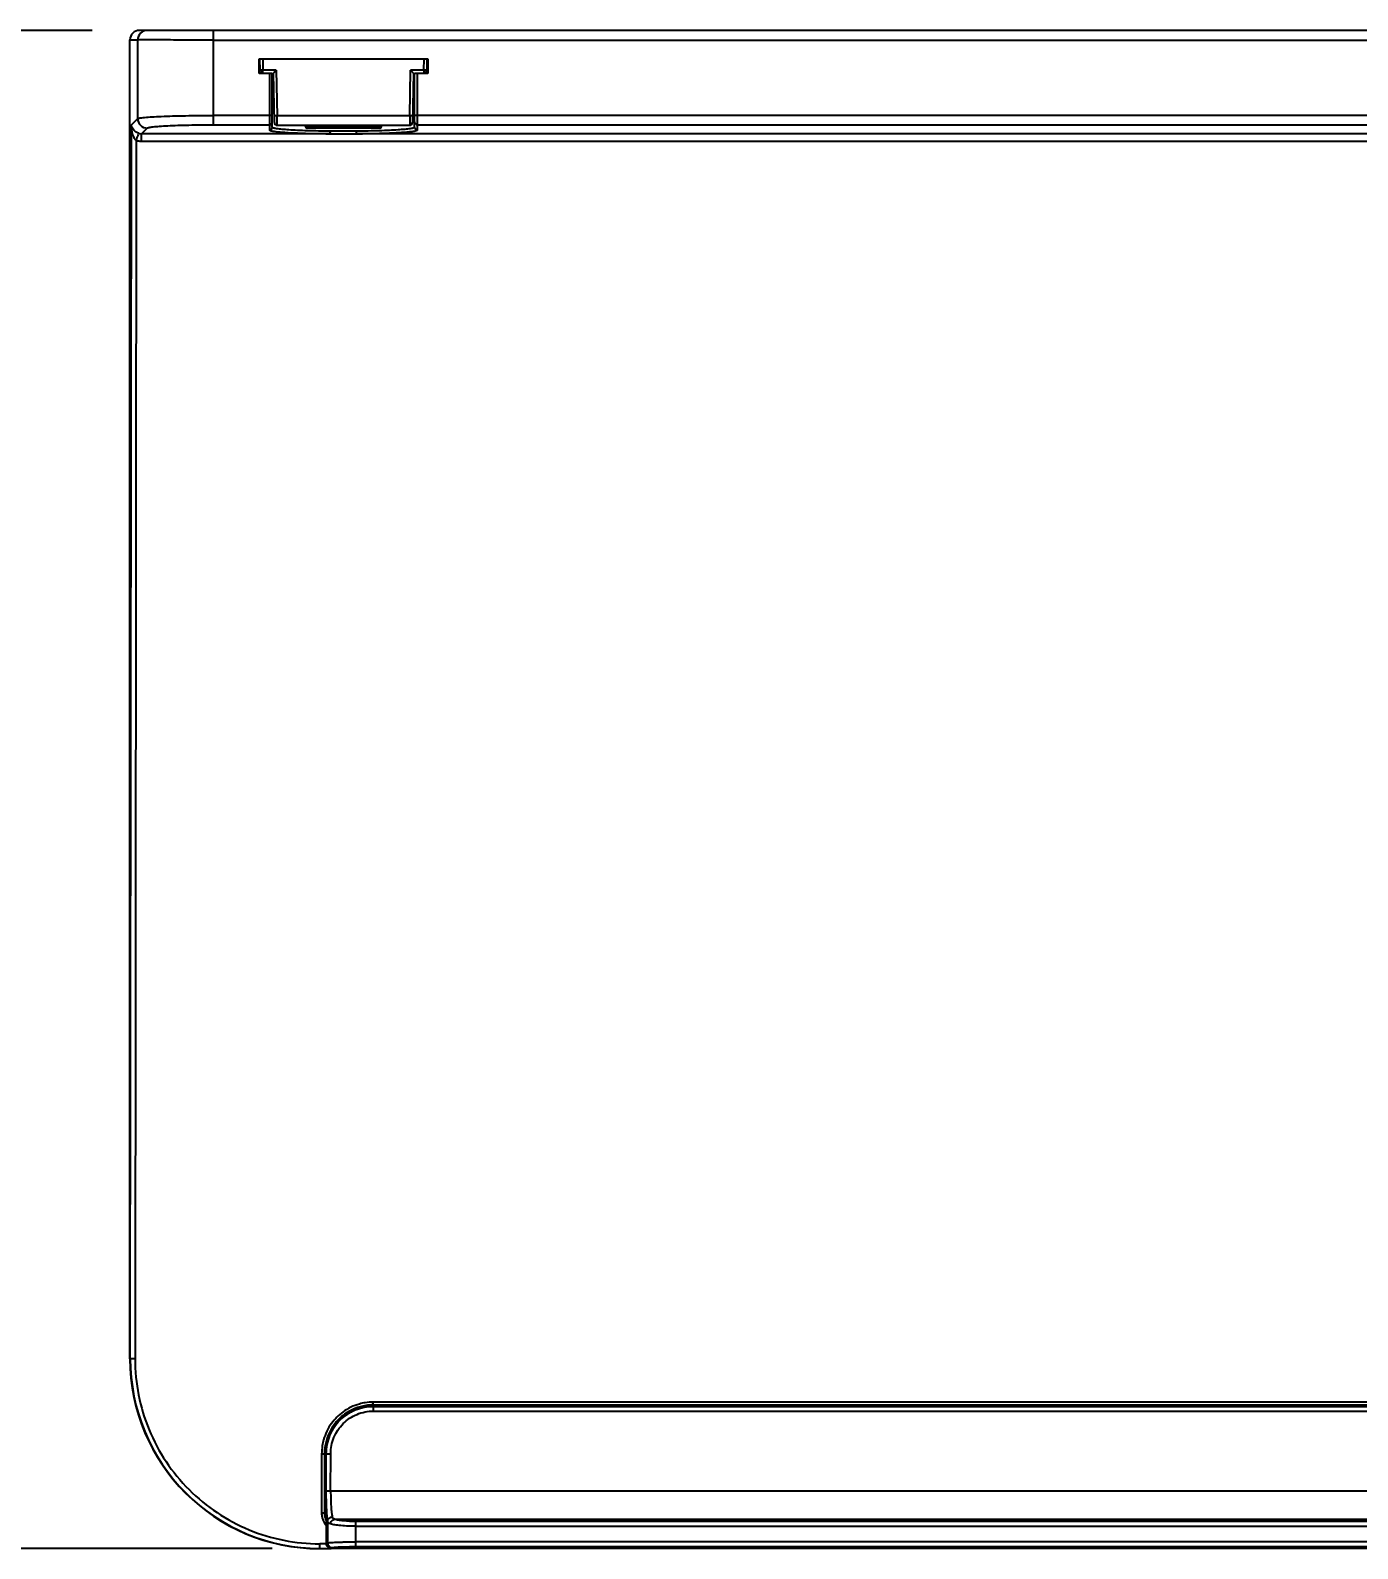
# Model space of a CAD drawing. Extents: x -3383 to -2963, y -4299 to -3705.
# Drawn here: x -3294.17 to -3266.19, y -3980.86 to -3948.86 of the extents above; entities that cross this region are included whole.
import ezdxf

# ---------------------------------------------------------------- set-up
doc = ezdxf.new("R2010")
doc.units = 0
doc.header["$LTSCALE"] = 7
doc.layers.get('Defpoints').update_dxf_attribs({"linetype": 'CONTINUOUS'})
for name, color, linetype in [('6', 7, 'CONTINUOUS'), ('ADMI3CB9QGLEDXF_CONTINUOUS_LINE', 7, 'CONTINUOUS'), ('DWG', 7, 'CONTINUOUS')]:
    doc.layers.add(name, color=color, linetype=linetype)
doc.styles.add('DD', font='romans', dxfattribs={"bigfont": 'GHS.shx'})
doc.dimstyles.new('CWC', dxfattribs={"dimscale": 0, "dimtxt": 3.5, "dimasz": 3.5, "dimexe": 2, "dimexo": 1, "dimgap": 1, "dimtad": 1, "dimdec": 4, "dimdsep": 46, "dimtxsty": 'DD', "dimcen": 3, "dimclrd": 2, "dimclre": 2, "dimclrt": 2, "dimadec": 3, "dimazin": 2, "dimtfac": 1, "dimtdec": 4, "dimtmove": 0, "dimatfit": 3, "dimfxl": 1, "dimtvp": 1, "dimtolj": 1, "dimtzin": 0, "dimlwd": -1, "dimlwe": -1, "dimarcsym": 0})

# ---------------------------------------------------------------- blocks, each defined once
blk = doc.blocks.new('*D29')
at = {"layer": 'Defpoints', "color": 0, "transparency": 16777216}
for p in [(-3291.871, -3948.859), (-3314.617, -3980.859), (-3288.071, -3980.859)]:
    blk.add_point(p, dxfattribs=at)
at = {"layer": 'DWG', "color": 2, "transparency": 16777216}
for p, q in [((-3292.871, -3948.859), (-3316.617, -3948.859)), ((-3314.617, -3952.359), (-3314.617, -3977.359)), ((-3289.071, -3980.859), (-3316.617, -3980.859))]:
    blk.add_line(p, q, dxfattribs=at)
for points in [[(-3315.2, -3952.359), (-3314.034, -3952.359), (-3314.617, -3948.859)], [(-3315.2, -3977.359), (-3314.034, -3977.359), (-3314.617, -3980.859)]]:
    blk.add_solid(points, dxfattribs=at)
at = {"layer": 'DWG', "color": 2, "transparency": 16777216, "insert": (-3317.367, -3964.859), "char_height": 3.5, "attachment_point": 5, "rotation": 90, "style": 'DD'}
blk.add_mtext('\\A1;160', dxfattribs=at)

msp = doc.modelspace()

# ---------------------------------------------------------------- linework, layer by layer
at = {"layer": '6', "color": 2, "linetype": 'Continuous'}
for p, q in [((-3292.040608, -3950.850416), (-3291.908435, -3950.718243)), ((-3290.310542, -3950.848363), (-3290.310542, -3950.652127)), ((-3289.131387, -3950.652127), (-3290.310542, -3950.652127)), ((-3286.172384, -3950.662138), (-3288.970389, -3950.662138)), ((-3245.571387, -3950.652127), (-3286.011387, -3950.652127)), ((-3291.708709, -3950.917969), (-3291.828285, -3951.037545)), ((-3291.828285, -3951.194533), (-3291.828285, -3951.037545)), ((-3287.856366, -3951.037545), (-3291.828285, -3951.037545)), ((-3290.310542, -3950.848363), (-3289.131387, -3950.848363)), ((-3288.967988, -3950.858648), (-3286.174786, -3950.858648)), ((-3288.377223, -3950.878648), (-3288.377223, -3950.858648)), ((-3286.765551, -3950.878648), (-3288.377223, -3950.878648)), ((-3288.371387, -3950.858648), (-3288.371387, -3950.878648)), ((-3286.805657, -3950.918648), (-3288.337204, -3950.918648)), ((-3288.291387, -3950.918648), (-3288.291387, -3950.858648)), ((-3245.571387, -3951.037545), (-3287.286407, -3951.037545)), ((-3286.851387, -3950.858648), (-3286.851387, -3950.918648)), ((-3286.771387, -3950.878648), (-3286.771387, -3950.858648)), ((-3286.765551, -3950.878648), (-3286.765551, -3950.858648)), ((-3286.011387, -3950.848363), (-3245.571387, -3950.848363)), ((-3291.832649, -3951.194533), (-3245.571387, -3951.194533)), ((-3286.941315, -3977.828792), (-3286.941315, -3977.769859)), ((-3245.571387, -3977.769859), (-3286.941315, -3977.769859)), ((-3286.941315, -3977.828792), (-3286.910552, -3977.859583)), ((-3286.941315, -3977.828792), (-3245.571387, -3977.828792)), ((-3286.94088, -3977.859583), (-3286.94088, -3977.860345)), ((-3286.94088, -3977.859583), (-3245.571387, -3977.859583)), ((-3245.571387, -3977.860345), (-3286.94088, -3977.860345)), ((-3286.940878, -3977.959965), (-3286.940878, -3977.860345)), ((-3286.940876, -3977.959965), (-3245.571387, -3977.959965)), ((-3288.030444, -3978.858987), (-3288.031018, -3980.114483)), ((-3287.970464, -3978.857994), (-3287.971039, -3980.113491)), ((-3287.940564, -3978.887922), (-3287.970464, -3978.857994)), ((-3287.941686, -3980.11442), (-3287.940537, -3978.858326)), ((-3287.940537, -3978.858326), (-3287.840155, -3978.858418)), ((-3287.939774, -3978.858326), (-3287.940503, -3979.655451)), ((-3287.840877, -3979.648475), (-3287.840155, -3978.858418)), ((-3245.571387, -3979.64848), (-3287.940497, -3979.648384)), ((-3287.971039, -3980.113491), (-3287.941595, -3980.015418)), ((-3287.929085, -3980.233932), (-3287.929164, -3980.233734)), ((-3287.757052, -3980.23936), (-3245.571387, -3980.23936)), ((-3245.571387, -3980.288651), (-3287.310882, -3980.288651)), ((-3287.308323, -3980.387132), (-3287.308323, -3980.288651)), ((-3287.308323, -3980.387132), (-3245.571387, -3980.387132))]:
    msp.add_line(p, q, dxfattribs=at)
for centre, radius, start, end in [((-3291.828559, -3950.836673), 0.200872, 251.8788951, 270.077569), ((-3288.967988, -3950.798648), 0.06, 181, 270), ((-3288.337223, -3950.878648), 0.04, 180, 270), ((-3288.331387, -3950.878648), 0.04, 180, 270), ((-3287.571387, -3910.870517), 40.168041, 269.5934927, 270.4065073), ((-3287.571387, -3923.824601), 27.154408, 269.4218109, 270.5781891), ((-3286.811387, -3950.878648), 0.04, 270, 360), ((-3286.805551, -3950.878648), 0.04, 270, 0), ((-3286.174786, -3950.798648), 0.06, 270, 359), ((-3291.827954, -3950.832781), 0.361762, 251.7834156, 269.2563511), ((-3286.938811, -3978.877372), 1.107516, 90.1295315, 98.9405007), ((-3286.940706, -3978.83796), 1.00917, 90.0345371, 99.2125922), ((-3286.934894, -3978.865212), 1.097958, 125.9624188, 144.0266543), ((-3286.95224, -3978.846819), 1.013409, 125.8608183, 144.130778), ((-3286.920541, -3978.862105), 1.109907, 171.0381679, 179.8390287), ((-3286.959847, -3978.859038), 1.010618, 170.766289, 179.9408531), ((-3288.029749, -3976.913799), 3.200685, 269.9772807, 270.2598678), ((-3287.638862, -3980.114316), 0.392156, 180.0245001, 191.5562623), ((-3287.638889, -3980.113526), 0.332149, 179.9939658, 191.0417607), ((-3287.637976, -3980.114395), 0.393009, 191.5190616, 202.5611073), ((-3287.638131, -3980.11358), 0.332883, 191.0076289, 202.1277682), ((-3287.64234, -3980.114971), 0.328461, 202.1794993, 208.649428)]:
    msp.add_arc(centre, radius, start, end, dxfattribs=at)
for points, knots in [([(-3291.908434, -3950.718212), (-3291.904145, -3950.714637), (-3291.888369, -3950.710126), (-3291.858923, -3950.703865), (-3291.815038, -3950.697974), (-3291.730955, -3950.689115), (-3291.595007, -3950.679627), (-3291.398547, -3950.670052), (-3291.162788, -3950.662322), (-3290.896323, -3950.656514), (-3290.60882, -3950.652904), (-3290.411222, -3950.652086), (-3290.310542, -3950.652098)], [0, 0, 0, 0, 0.01045933, 0.029536113, 0.057136689, 0.092978181, 0.188097688, 0.31219228, 0.461455452, 0.629886154, 0.811419558, 1, 1, 1, 1]), ([(-3291.908434, -3950.718243), (-3291.908276, -3950.769161), (-3291.865535, -3950.875057), (-3291.75963, -3950.917829), (-3291.708709, -3950.917969)], [0, 0, 0, 0, 0.499986588, 1, 1, 1, 1]), ([(-3289.071387, -3950.65108), (-3289.071387, -3950.651475), (-3289.073818, -3950.650998), (-3289.076346, -3950.651744), (-3289.082277, -3950.651594), (-3289.092848, -3950.651991), (-3289.109653, -3950.652042), (-3289.123743, -3950.652127), (-3289.131387, -3950.652127)], [0, 0, 0, 0, 0.019707609, 0.07664537, 0.168846867, 0.29312436, 0.61799945, 1, 1, 1, 1]), ([(-3288.970389, -3950.662138), (-3288.97403, -3950.662202), (-3288.98139, -3950.662319), (-3288.992329, -3950.662456), (-3289.002825, -3950.662546), (-3289.010985, -3950.662578), (-3289.016773, -3950.662567), (-3289.020395, -3950.662546), (-3289.023461, -3950.662507), (-3289.025974, -3950.662465), (-3289.027832, -3950.662387), (-3289.029254, -3950.662357), (-3289.029866, -3950.662222), (-3289.030378, -3950.662226), (-3289.03038, -3950.662138)], [0, 0, 0, 0, 0.18204778, 0.367903983, 0.546859326, 0.706724813, 0.775736988, 0.836240962, 0.887640548, 0.929340362, 0.96094227, 0.982833713, 0.995612159, 1, 1, 1, 1]), ([(-3288.967988, -3950.858648), (-3288.96807, -3950.858648), (-3288.968045, -3950.85816), (-3288.968184, -3950.857614), (-3288.968213, -3950.856347), (-3288.968306, -3950.854747), (-3288.968374, -3950.85263), (-3288.968487, -3950.848926), (-3288.968616, -3950.843174), (-3288.968767, -3950.834989), (-3288.968916, -3950.825141), (-3288.969064, -3950.813726), (-3288.96921, -3950.80085), (-3288.969356, -3950.786635), (-3288.969556, -3950.765401), (-3288.969801, -3950.736607), (-3288.970093, -3950.70013), (-3288.970289, -3950.674978), (-3288.970389, -3950.662138)], [0, 0, 0, 0, 0.001258665, 0.004871942, 0.0108635, 0.019223541, 0.029933281, 0.042969701, 0.075891974, 0.117682351, 0.167948374, 0.226216935, 0.291939219, 0.364496403, 0.443205541, 0.616064154, 0.804014681, 1, 1, 1, 1]), ([(-3286.172384, -3950.662138), (-3286.172485, -3950.674978), (-3286.17268, -3950.70013), (-3286.172972, -3950.736607), (-3286.173217, -3950.765401), (-3286.173417, -3950.786635), (-3286.173563, -3950.80085), (-3286.17371, -3950.813726), (-3286.173858, -3950.825141), (-3286.174006, -3950.834989), (-3286.174157, -3950.843174), (-3286.174286, -3950.848926), (-3286.1744, -3950.85263), (-3286.174468, -3950.854747), (-3286.17456, -3950.856347), (-3286.174589, -3950.857614), (-3286.174729, -3950.85816), (-3286.174703, -3950.858648), (-3286.174786, -3950.858648)], [0, 0, 0, 0, 0.195985319, 0.383935846, 0.556794459, 0.635503597, 0.708060781, 0.773783065, 0.832051626, 0.882317649, 0.924108026, 0.957030299, 0.970066719, 0.98077646, 0.989136501, 0.995128058, 0.998741335, 1, 1, 1, 1]), ([(-3286.112394, -3950.662138), (-3286.112395, -3950.662226), (-3286.112908, -3950.662222), (-3286.113519, -3950.662357), (-3286.114941, -3950.662387), (-3286.1168, -3950.662465), (-3286.119312, -3950.662507), (-3286.122378, -3950.662546), (-3286.126, -3950.662567), (-3286.131788, -3950.662578), (-3286.139948, -3950.662546), (-3286.150444, -3950.662456), (-3286.161384, -3950.662319), (-3286.168743, -3950.662202), (-3286.172384, -3950.662138)], [0, 0, 0, 0, 0.004387841, 0.017166287, 0.03905773, 0.070659638, 0.112359452, 0.163759038, 0.224263012, 0.293275187, 0.453140674, 0.632096017, 0.81795222, 1, 1, 1, 1]), ([(-3286.011387, -3950.652127), (-3286.01903, -3950.652127), (-3286.03312, -3950.652042), (-3286.049925, -3950.651991), (-3286.060496, -3950.651594), (-3286.066427, -3950.651744), (-3286.068955, -3950.650998), (-3286.071387, -3950.651475), (-3286.071387, -3950.65108)], [0, 0, 0, 0, 0.38200055, 0.70687564, 0.831153133, 0.92335463, 0.980292391, 1, 1, 1, 1]), ([(-3291.941061, -3951.176428), (-3291.959304, -3951.160782), (-3291.989247, -3951.11521), (-3292.028405, -3951.006055), (-3292.039531, -3950.91336), (-3292.040608, -3950.850416)], [0, 0, 0, 0, 0.207391461, 0.456763616, 1, 1, 1, 1]), ([(-3291.891035, -3951.027582), (-3291.935862, -3951.012984), (-3292.007208, -3950.962754), (-3292.037811, -3950.883743), (-3292.040608, -3950.850416)], [0, 0, 0, 0, 0.584997624, 1, 1, 1, 1]), ([(-3291.891035, -3951.027582), (-3291.897464, -3951.042725), (-3291.91231, -3951.093052), (-3291.929787, -3951.142334), (-3291.941042, -3951.176406)], [0, 0, 0, 0, 0.314341596, 1, 1, 1, 1]), ([(-3291.708709, -3950.917969), (-3291.705101, -3950.914488), (-3291.691585, -3950.909445), (-3291.666071, -3950.902993), (-3291.628075, -3950.896683), (-3291.554658, -3950.887407), (-3291.435494, -3950.87744), (-3291.263371, -3950.867416), (-3291.056941, -3950.859169), (-3290.823572, -3950.853004), (-3290.571741, -3950.849224), (-3290.398615, -3950.848369), (-3290.310542, -3950.848363)], [0, 0, 0, 0, 0.010720069, 0.029624717, 0.056955332, 0.092681686, 0.188042586, 0.312450025, 0.461430337, 0.629784149, 0.81166176, 1, 1, 1, 1]), ([(-3289.131387, -3950.848363), (-3289.116081, -3950.848363), (-3289.084197, -3950.83561), (-3289.071387, -3950.803736), (-3289.071387, -3950.788445)], [0, 0, 0, 0, 0.500242508, 1, 1, 1, 1]), ([(-3289.071387, -3950.897246), (-3289.071387, -3950.912536), (-3289.084208, -3950.944404), (-3289.116083, -3950.957159), (-3289.131387, -3950.957164)], [0, 0, 0, 0, 0.499768524, 1, 1, 1, 1]), ([(-3289.131387, -3950.957164), (-3289.131289, -3950.961144), (-3289.117536, -3950.969028), (-3289.093776, -3950.975324), (-3289.051365, -3950.983591), (-3289.018745, -3950.987771), (-3288.999636, -3950.99005)], [0, 0, 0, 0, 0.086582633, 0.276929652, 0.581500452, 1, 1, 1, 1]), ([(-3289.071387, -3950.897265), (-3289.071387, -3950.900317), (-3289.062522, -3950.907112), (-3289.045478, -3950.912467), (-3289.016703, -3950.919462), (-3288.958394, -3950.928946), (-3288.859695, -3950.939855), (-3288.713269, -3950.950891), (-3288.532361, -3950.960514), (-3288.322634, -3950.968428), (-3288.09043, -3950.974371), (-3287.928852, -3950.9768), (-3287.845406, -3950.977645)], [0, 0, 0, 0, 0.007420032, 0.022458365, 0.046006398, 0.078034123, 0.166762939, 0.286807875, 0.43526928, 0.607113151, 0.797102452, 1, 1, 1, 1]), ([(-3288.999636, -3950.99005), (-3288.935458, -3950.997705), (-3288.782481, -3951.009765), (-3288.401444, -3951.029025), (-3288.084516, -3951.03531), (-3287.856366, -3951.037545)], [0, 0, 0, 0, 0.169404889, 0.401985954, 1, 1, 1, 1]), ([(-3287.856366, -3951.037544), (-3287.854311, -3951.036963), (-3287.851045, -3951.029655), (-3287.846715, -3951.010661), (-3287.845535, -3950.991446), (-3287.845405, -3950.977627)], [0, 0, 0, 0, 0.103539997, 0.330001785, 1, 1, 1, 1]), ([(-3287.297368, -3950.977645), (-3287.213921, -3950.9768), (-3287.052344, -3950.974371), (-3286.820139, -3950.968428), (-3286.610412, -3950.960514), (-3286.429505, -3950.950891), (-3286.283078, -3950.939855), (-3286.184379, -3950.928946), (-3286.12607, -3950.919462), (-3286.097295, -3950.912467), (-3286.080252, -3950.907112), (-3286.071387, -3950.900317), (-3286.071387, -3950.897265)], [0, 0, 0, 0, 0.202897548, 0.392886849, 0.56473072, 0.713192125, 0.833237061, 0.921965877, 0.953993602, 0.977541635, 0.992579968, 1, 1, 1, 1]), ([(-3287.286407, -3951.037545), (-3287.288529, -3951.036948), (-3287.291586, -3951.029482), (-3287.296252, -3951.010684), (-3287.297238, -3950.991446), (-3287.297368, -3950.977627)], [0, 0, 0, 0, 0.106902941, 0.329648701, 1, 1, 1, 1]), ([(-3287.286407, -3951.037545), (-3287.127793, -3951.035991), (-3286.898906, -3951.031958), (-3286.608496, -3951.02192), (-3286.425063, -3951.013178), (-3286.272179, -3951.00287), (-3286.152884, -3950.992374), (-3286.072313, -3950.979956), (-3286.029621, -3950.971734), (-3286.017142, -3950.964098)], [0, 0, 0, 0, 0.373637288, 0.539162376, 0.68452648, 0.806043225, 0.90049154, 0.96553791, 1, 1, 1, 1]), ([(-3286.071387, -3950.788445), (-3286.071387, -3950.803736), (-3286.058576, -3950.83561), (-3286.026692, -3950.848363), (-3286.011387, -3950.848363)], [0, 0, 0, 0, 0.499757492, 1, 1, 1, 1]), ([(-3286.011387, -3950.957164), (-3286.026691, -3950.957159), (-3286.058565, -3950.944404), (-3286.071387, -3950.912536), (-3286.071387, -3950.897246)], [0, 0, 0, 0, 0.500231474, 1, 1, 1, 1]), ([(-3286.017142, -3950.964098), (-3286.016281, -3950.963572), (-3286.013806, -3950.961919), (-3286.01144, -3950.959212), (-3286.011387, -3950.957164)], [0, 0, 0, 0, 0.330037366, 1, 1, 1, 1]), ([(-3287.647466, -3978.152007), (-3287.555592, -3978.060217), (-3287.332571, -3977.913038), (-3287.070774, -3977.859582), (-3286.94088, -3977.859577)], [0, 0, 0, 0, 0.499953907, 1, 1, 1, 1]), ([(-3286.94088, -3977.86034), (-3287.070675, -3977.860345), (-3287.332273, -3977.91376), (-3287.555125, -3978.060827), (-3287.646929, -3978.152548)], [0, 0, 0, 0, 0.500046191, 1, 1, 1, 1]), ([(-3287.110929, -3977.783312), (-3287.153058, -3977.78994), (-3287.31927, -3977.825861), (-3287.476611, -3977.901904), (-3287.579675, -3977.976522)], [0, 0, 0, 0, 0.251035078, 1, 1, 1, 1]), ([(-3287.823461, -3978.220262), (-3287.898143, -3978.323365), (-3287.974259, -3978.480772), (-3288.010251, -3978.64706), (-3288.016899, -3978.689208)], [0, 0, 0, 0, 0.748975388, 1, 1, 1, 1]), ([(-3287.940543, -3978.858326), (-3287.940419, -3978.728432), (-3287.886724, -3978.466684), (-3287.739341, -3978.243797), (-3287.647466, -3978.152007)], [0, 0, 0, 0, 0.500046093, 1, 1, 1, 1]), ([(-3287.646928, -3978.152549), (-3287.738629, -3978.244132), (-3287.885982, -3978.466784), (-3287.939656, -3978.728358), (-3287.93978, -3978.858326)], [0, 0, 0, 0, 0.49929384, 1, 1, 1, 1]), ([(-3287.840155, -3978.858418), (-3287.840167, -3978.741488), (-3287.793281, -3978.50534), (-3287.659083, -3978.305532), (-3287.576348, -3978.222909)], [0, 0, 0, 0, 0.500008526, 1, 1, 1, 1]), ([(-3287.576348, -3978.222909), (-3287.493658, -3978.140331), (-3287.293797, -3978.006474), (-3287.057741, -3977.959828), (-3286.940876, -3977.959965)], [0, 0, 0, 0, 0.499990958, 1, 1, 1, 1]), ([(-3288.030444, -3978.858987), (-3288.023189, -3978.85899), (-3288.009304, -3978.858778), (-3287.990595, -3978.85926), (-3287.97839, -3978.85766), (-3287.97176, -3978.858857), (-3287.970464, -3978.857994)], [0, 0, 0, 0, 0.362720338, 0.697790458, 0.922165551, 1, 1, 1, 1]), ([(-3287.940503, -3979.655451), (-3287.940457, -3979.765064), (-3287.936461, -3979.957978), (-3287.924342, -3980.150867), (-3287.913385, -3980.233507)], [0, 0, 0, 0, 0.568012101, 1, 1, 1, 1]), ([(-3287.840877, -3979.648475), (-3287.840935, -3979.755746), (-3287.837698, -3979.906137), (-3287.822799, -3980.086966), (-3287.813049, -3980.160701), (-3287.806324, -3980.191215)], [0, 0, 0, 0, 0.591086592, 0.827828449, 1, 1, 1, 1]), ([(-3287.971039, -3980.113491), (-3287.971983, -3980.11412), (-3287.97653, -3980.113361), (-3287.985056, -3980.114485), (-3287.998849, -3980.114213), (-3288.009383, -3980.114424), (-3288.015232, -3980.114451)], [0, 0, 0, 0, 0.077003418, 0.281358116, 0.603141686, 1, 1, 1, 1]), ([(-3287.939624, -3980.157037), (-3287.939925, -3980.153883), (-3287.941259, -3980.13857), (-3287.941694, -3980.123184), (-3287.941683, -3980.110982)], [0, 0, 0, 0, 0.206136155, 1, 1, 1, 1]), ([(-3287.930914, -3980.216545), (-3287.93172, -3980.212416), (-3287.935385, -3980.192703), (-3287.938123, -3980.17281), (-3287.939624, -3980.157037)], [0, 0, 0, 0, 0.209833325, 1, 1, 1, 1]), ([(-3287.929389, -3980.232889), (-3287.929395, -3980.230989), (-3287.929625, -3980.225517), (-3287.930208, -3980.22005), (-3287.930914, -3980.216545)], [0, 0, 0, 0, 0.34707385, 1, 1, 1, 1]), ([(-3287.928788, -3980.238634), (-3287.928806, -3980.237964), (-3287.928919, -3980.236049), (-3287.928976, -3980.234076), (-3287.929389, -3980.232889)], [0, 0, 0, 0, 0.347837179, 1, 1, 1, 1]), ([(-3287.913385, -3980.233507), (-3287.912805, -3980.237885), (-3287.910596, -3980.253949), (-3287.908069, -3980.269973), (-3287.905944, -3980.28158)], [0, 0, 0, 0, 0.27230517, 1, 1, 1, 1]), ([(-3287.905944, -3980.28158), (-3287.904972, -3980.258346), (-3287.880494, -3980.210286), (-3287.831127, -3980.192047), (-3287.806324, -3980.191215)], [0, 0, 0, 0, 0.483749793, 1, 1, 1, 1]), ([(-3287.846807, -3980.337759), (-3287.861276, -3980.33354), (-3287.888546, -3980.321307), (-3287.903052, -3980.294533), (-3287.905944, -3980.28158)], [0, 0, 0, 0, 0.531739133, 1, 1, 1, 1]), ([(-3287.846807, -3980.337759), (-3287.845097, -3980.313515), (-3287.825856, -3980.26613), (-3287.779874, -3980.241277), (-3287.757052, -3980.23936)], [0, 0, 0, 0, 0.514843749, 1, 1, 1, 1]), ([(-3287.308323, -3980.387196), (-3287.414389, -3980.386963), (-3287.563562, -3980.382145), (-3287.742911, -3980.360975), (-3287.816457, -3980.347038), (-3287.846807, -3980.337759)], [0, 0, 0, 0, 0.587186921, 0.824305473, 1, 1, 1, 1]), ([(-3287.757052, -3980.23936), (-3287.769106, -3980.235647), (-3287.792001, -3980.22509), (-3287.803998, -3980.202299), (-3287.806324, -3980.191215)], [0, 0, 0, 0, 0.52686316, 1, 1, 1, 1]), ([(-3287.310882, -3980.288651), (-3287.398919, -3980.288453), (-3287.522723, -3980.283466), (-3287.671386, -3980.262538), (-3287.731991, -3980.248123), (-3287.757052, -3980.23936)], [0, 0, 0, 0, 0.586596231, 0.823106252, 1, 1, 1, 1])]:
    msp.add_open_spline(points, degree=3, knots=knots, dxfattribs=at)
for points in [[(-3287.102273, -3977.841808), (-3287.260275, -3977.867372), (-3287.4161, -3977.93188), (-3287.545914, -3978.02551)], [(-3287.773463, -3978.253025), (-3287.867167, -3978.382896), (-3287.931733, -3978.538791), (-3287.95737, -3978.696873)], [(-3288.000908, -3980.26518), (-3287.984041, -3980.305695), (-3287.959859, -3980.34382), (-3287.930465, -3980.376407)]]:
    msp.add_open_spline(points, degree=3, dxfattribs=at)
at = {"layer": 'ADMI3CB9QGLEDXF_CONTINUOUS_LINE', "color": 7, "linetype": 'Continuous'}
for p, q in [((-3292.071387, -3976.858648), (-3292.071387, -3949.058648)), ((-3292.071387, -3949.058648), (-3291.906917, -3949.058648)), ((-3291.908435, -3950.718243), (-3291.906917, -3949.058648)), ((-3245.571387, -3948.858648), (-3291.871387, -3948.858648)), ((-3290.310542, -3950.652127), (-3290.309087, -3949.062138)), ((-3290.309087, -3949.062138), (-3290.309087, -3948.858648)), ((-3290.309087, -3949.062138), (-3245.571387, -3949.062138)), ((-3289.351387, -3949.768648), (-3289.351387, -3949.458648)), ((-3289.351387, -3949.458648), (-3285.791387, -3949.458648)), ((-3289.327179, -3949.699695), (-3289.331387, -3949.458648)), ((-3289.271396, -3949.458648), (-3289.267188, -3949.699695)), ((-3289.271396, -3949.458648), (-3285.871377, -3949.458648)), ((-3289.267188, -3949.758648), (-3289.267188, -3949.699695)), ((-3288.987188, -3949.699695), (-3289.267188, -3949.699695)), ((-3289.027979, -3950.799695), (-3289.04615, -3949.758648)), ((-3288.987188, -3949.699695), (-3288.970389, -3950.662138)), ((-3286.172384, -3950.662138), (-3286.155585, -3949.699695)), ((-3285.875585, -3949.699695), (-3286.155585, -3949.699695)), ((-3286.096623, -3949.758648), (-3286.114795, -3950.799695)), ((-3285.875585, -3949.699695), (-3285.871377, -3949.458648)), ((-3285.875585, -3949.699695), (-3285.875585, -3949.758648)), ((-3285.811387, -3949.458648), (-3285.815594, -3949.699695)), ((-3285.791387, -3949.458648), (-3285.791387, -3949.768648)), ((-3289.071387, -3949.768648), (-3289.351387, -3949.768648)), ((-3289.131387, -3949.768648), (-3289.131387, -3950.957164)), ((-3289.071387, -3950.897246), (-3289.071387, -3949.768648)), ((-3286.071387, -3950.897246), (-3286.071387, -3949.768648)), ((-3285.791387, -3949.768648), (-3286.071387, -3949.768648)), ((-3286.011387, -3950.957164), (-3286.011387, -3949.768648)), ((-3292.0644, -3976.858648), (-3292.040608, -3950.850416)), ((-3291.941042, -3951.176406), (-3291.964537, -3976.860393)), ((-3287.92964, -3980.753178), (-3287.929164, -3980.233662)), ((-3287.929259, -3980.753179), (-3287.928788, -3980.238634)), ((-3287.905944, -3980.28158), (-3287.906363, -3980.739471)), ((-3287.308624, -3980.815505), (-3287.308323, -3980.387132)), ((-3288.071387, -3980.858648), (-3288.071387, -3980.757108)), ((-3287.92964, -3980.757108), (-3288.071387, -3980.757108)), ((-3287.929259, -3980.753179), (-3287.92964, -3980.753178)), ((-3287.906363, -3980.739471), (-3287.929259, -3980.753179)), ((-3245.571387, -3980.715642), (-3287.308624, -3980.715642)), ((-3288.071387, -3980.855226), (-3287.82964, -3980.855226)), ((-3287.806743, -3980.839425), (-3287.82964, -3980.853133)), ((-3287.82964, -3980.85327), (-3287.82964, -3980.853133)), ((-3245.571387, -3980.853133), (-3287.82964, -3980.853133)), ((-3287.308624, -3980.815505), (-3245.571387, -3980.815505))]:
    msp.add_line(p, q, dxfattribs=at)
for centre, radius, start, end in [((-3291.871387, -3949.058648), 0.2, 90, 180), ((-3289.267188, -3949.698648), 0.06, 181, 270), ((-3285.875585, -3949.698648), 0.06, 270, 359), ((-3288.071387, -3976.858648), 4, 180, 270), ((-3288.071346, -3976.86217), 3.993062, 179.9494631, 269.9994104), ((-3287.82964, -3980.75327), 0.1, 179.9475869, 270)]:
    msp.add_arc(centre, radius, start, end, dxfattribs=at)
for points, knots in [([(-3291.707191, -3948.858648), (-3291.758156, -3948.858648), (-3291.864373, -3948.901385), (-3291.906917, -3949.007634), (-3291.906917, -3949.058648)], [0, 0, 0, 0, 0.499757568, 1, 1, 1, 1]), ([(-3290.309087, -3949.062131), (-3290.506674, -3949.062108), (-3290.873792, -3949.061629), (-3291.357751, -3949.061997), (-3291.69271, -3949.058946), (-3291.858275, -3949.060671), (-3291.906917, -3949.058641)], [0, 0, 0, 0, 0.370977572, 0.689293489, 0.908593033, 1, 1, 1, 1]), ([(-3289.267188, -3949.699695), (-3289.271085, -3949.699763), (-3289.278737, -3949.699884), (-3289.289845, -3949.70002), (-3289.300086, -3949.700106), (-3289.309057, -3949.700136), (-3289.315587, -3949.700121), (-3289.319915, -3949.700069), (-3289.322442, -3949.70003), (-3289.324374, -3949.699952), (-3289.325909, -3949.69993), (-3289.326585, -3949.699776), (-3289.327177, -3949.699798), (-3289.327179, -3949.699695)], [0, 0, 0, 0, 0.194826654, 0.382526754, 0.555286363, 0.706699149, 0.831040058, 0.881464084, 0.92343115, 0.956517707, 0.980383015, 0.994876434, 1, 1, 1, 1]), ([(-3288.987188, -3949.699695), (-3288.990475, -3949.70304), (-3288.997001, -3949.709669), (-3289.006666, -3949.719459), (-3289.015994, -3949.728876), (-3289.023463, -3949.736386), (-3289.029086, -3949.742016), (-3289.032928, -3949.745849), (-3289.036432, -3949.749329), (-3289.039517, -3949.752378), (-3289.042095, -3949.754896), (-3289.043883, -3949.756633), (-3289.044992, -3949.757661), (-3289.045542, -3949.758193), (-3289.045907, -3949.758458), (-3289.046077, -3949.758648), (-3289.046141, -3949.758648)], [0, 0, 0, 0, 0.168727196, 0.334694111, 0.494950975, 0.645648216, 0.715774027, 0.781236899, 0.840920432, 0.893459885, 0.937276014, 0.970660773, 0.982916605, 0.991973949, 0.997688427, 1, 1, 1, 1]), ([(-3286.096632, -3949.758648), (-3286.096696, -3949.758648), (-3286.096866, -3949.758458), (-3286.097231, -3949.758193), (-3286.097782, -3949.757661), (-3286.09889, -3949.756633), (-3286.100678, -3949.754896), (-3286.103256, -3949.752378), (-3286.106341, -3949.749329), (-3286.109845, -3949.745849), (-3286.113687, -3949.742016), (-3286.11931, -3949.736386), (-3286.126779, -3949.728876), (-3286.136108, -3949.719459), (-3286.145772, -3949.709669), (-3286.152298, -3949.70304), (-3286.155585, -3949.699695)], [0, 0, 0, 0, 0.002311604, 0.008026118, 0.017083507, 0.029339423, 0.062724161, 0.106540302, 0.159079809, 0.218763297, 0.284226172, 0.354352012, 0.505049243, 0.665306083, 0.831272902, 1, 1, 1, 1]), ([(-3285.815594, -3949.699695), (-3285.815596, -3949.699798), (-3285.816188, -3949.699776), (-3285.816865, -3949.69993), (-3285.818399, -3949.699952), (-3285.820331, -3949.70003), (-3285.822859, -3949.700069), (-3285.827186, -3949.700121), (-3285.833717, -3949.700136), (-3285.842687, -3949.700106), (-3285.852928, -3949.70002), (-3285.864036, -3949.699884), (-3285.871688, -3949.699763), (-3285.875585, -3949.699695)], [0, 0, 0, 0, 0.005123566, 0.019616985, 0.043482293, 0.07656885, 0.118535916, 0.168959942, 0.293300851, 0.444713637, 0.617473246, 0.805173346, 1, 1, 1, 1]), ([(-3291.964537, -3976.860393), (-3291.976871, -3976.860382), (-3291.999779, -3976.860156), (-3292.03016, -3976.860295), (-3292.050879, -3976.85886), (-3292.061524, -3976.859609), (-3292.0644, -3976.858648)], [0, 0, 0, 0, 0.370383862, 0.68895912, 0.908928134, 1, 1, 1, 1]), ([(-3291.964537, -3976.860393), (-3291.96379, -3977.114903), (-3291.91499, -3977.625513), (-3291.619743, -3978.602944), (-3290.898014, -3979.687821), (-3289.813812, -3980.410634), (-3288.836569, -3980.706846), (-3288.325933, -3980.756134), (-3288.071387, -3980.757108)], [0, 0, 0, 0, 0.125285771, 0.250588944, 0.499975761, 0.749376594, 0.874695614, 1, 1, 1, 1]), ([(-3287.82964, -3980.853133), (-3287.85505, -3980.853017), (-3287.907879, -3980.831511), (-3287.929166, -3980.778634), (-3287.929259, -3980.753179)], [0, 0, 0, 0, 0.49956333, 1, 1, 1, 1]), ([(-3287.906363, -3980.739435), (-3287.899998, -3980.736261), (-3287.878825, -3980.733796), (-3287.839189, -3980.729056), (-3287.78127, -3980.725608), (-3287.708263, -3980.722107), (-3287.622014, -3980.719353), (-3287.487371, -3980.716404), (-3287.381683, -3980.715596), (-3287.308624, -3980.715607)], [0, 0, 0, 0, 0.035630851, 0.104067318, 0.201855677, 0.325284313, 0.470592197, 0.634002913, 1, 1, 1, 1]), ([(-3287.906363, -3980.739471), (-3287.90627, -3980.764924), (-3287.884965, -3980.817785), (-3287.832152, -3980.839309), (-3287.806743, -3980.839425)], [0, 0, 0, 0, 0.500429357, 1, 1, 1, 1]), ([(-3287.806743, -3980.839425), (-3287.801535, -3980.836715), (-3287.784598, -3980.83363), (-3287.752081, -3980.829162), (-3287.704137, -3980.825497), (-3287.61516, -3980.820453), (-3287.481713, -3980.816565), (-3287.369062, -3980.815534), (-3287.308624, -3980.815505)], [0, 0, 0, 0, 0.03526391, 0.101314262, 0.198497715, 0.323285143, 0.636976867, 1, 1, 1, 1])]:
    msp.add_open_spline(points, degree=3, knots=knots, dxfattribs=at)

# ---------------------------------------------------------------- dimensions: what is measured, and where the dimension line sits
at = {"layer": 'DWG'}
dim = msp.add_linear_dim(base=(-3314.617166, -3980.858648), p1=(-3291.871387, -3948.858648), p2=(-3288.071387, -3980.858648), angle=90, dimstyle='CWC', override={"dimscale": 1, "dimlfac": 5}, dxfattribs=at)
dim.commit()
dim.dimension.update_dxf_attribs({"geometry": '*D29', "text_midpoint": (-3314.617166, -3964.858648), "dimtype": 160})

doc.saveas('drawing.dxf')
